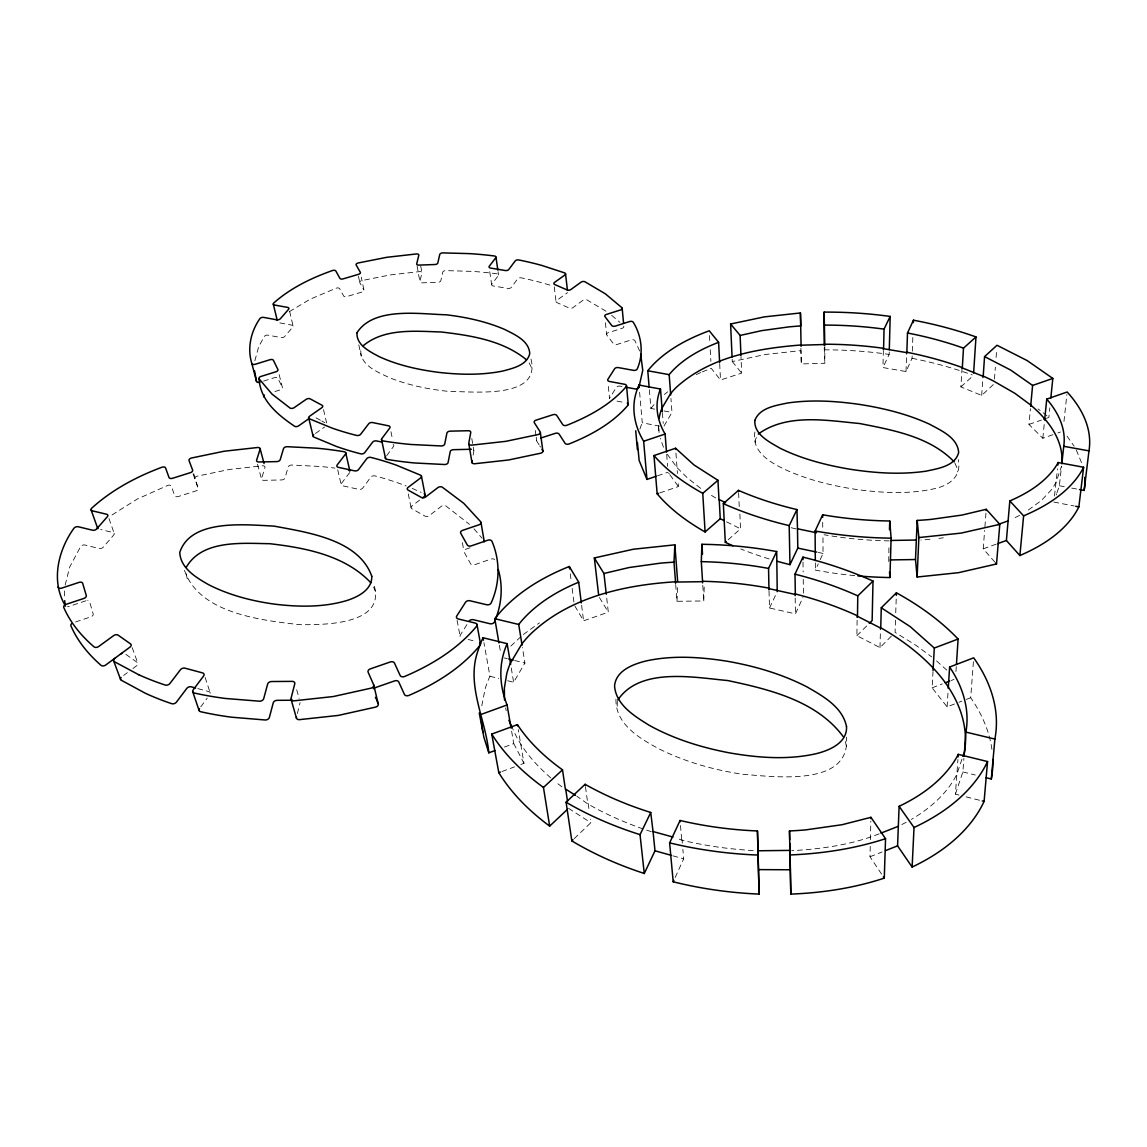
<?xml version="1.0" encoding="UTF-8"?>
<svg xmlns="http://www.w3.org/2000/svg" width="1147" height="1147" viewBox="0 0 1147 1147"><rect width="100%" height="100%" fill="white"/><g stroke="black" fill="none" stroke-linecap="round" stroke-linejoin="round"><path stroke-width="0.75" stroke-dasharray="5 3.75" d="M615.953 699.168C615.279 724.517 640.313 738.883 659.769 749.263C685.705 762.038 713.85 769.924 742.381 774.254C772.734 776.433 851.146 787.774 846.429 737.206M891.334 636.155L879.993 647.596L856.895 635.682L857.124 619.839M64.476 595.924L64.59 589.658M881.57 874.086L870 856.752L870.258 845.841M870.401 839.704L870.845 821.094M912.152 355.928L912.066 358.265L906.015 371.542L882.961 367.556L883.348 351.054M879.993 647.596L880.437 630.492M889.226 352.043L889.169 354.38L882.961 367.556M888.925 547.822L888.739 562.116M675.683 584.497L676.988 601.3L703.771 600.956L704.258 585.357M895.492 620.169L895.09 632.37L916.138 645.431L931.708 656.901M895.735 612.785L896.323 595.322M906.015 371.542L906.589 354.997M912.324 351.226L912.854 337.003M676.988 601.3L677.762 584.712M954.505 703.986L947.107 706.853L932.124 687.813L932.984 671.855M993.331 384.56L981.674 395.428L960.914 386.897L961.917 370.223M754.912 432.003C751.027 452.592 772.16 463.632 787.645 470.714C810.269 480.607 834.514 486.371 858.902 489.826C883.333 492.909 908.438 494.214 932.683 489.066C947.909 486.242 962.061 477.496 958.232 459.56M360.789 350.681C360.43 365.506 377.85 372.058 388.976 377.492C408.203 385.263 428.734 389.378 449.309 391.457C472.378 391.299 543.42 400.117 530.502 357.319M947.107 706.853L948.039 692.114M955.953 671.511L956.283 666.579M981.674 395.428L982.836 378.682M958.964 795.057L955.394 794.154L957.931 759.443M955.394 794.154L962.892 771.931L963.881 758.425M994.463 379.098L995.352 367.126M996.083 357.463L996.628 350.165M991.94 749.392C989.345 730.725 981.388 713.133 970.706 697.72L973.502 660.385M994.836 562.073L983.237 548.825L984.628 530.473M984.915 526.788L985.961 513.067M755.271 442.341L755.515 439.344L758.339 433.982M1052.889 434.699L1042.838 438.254L1028.974 424.433L1030.422 408.762M1042.838 438.254L1044.401 422.54M1046.379 418.311L1048.86 417.451L1049.835 407.83M1054.494 495.991L1057.505 468.822M1063.957 421.494L1066.896 394.496M1056.946 492.852L1059.341 485.74L1061.549 466.212L1055.943 482.486A115.675 72.949 2.4 0 1 1050.91 490.328L1041.347 500.508L1026.106 511.662M481.783 705.792L485.095 689.003A149.813 111.273 -5.8 0 1 489.941 676.257L483.934 642.65M65.164 585.042L69.666 567.091L80.605 546.574A3.068 1.878 -18.7 0 1 84.935 544.997L99.129 548.51A3.068 1.878 -18.4 0 0 103.259 547.162L113.739 534.989A3.04 1.864 -18 0 0 112.951 532.495L100.592 529.498M254.863 360.76L258.663 346.781L264.34 336.415A2.652 1.491 -12.7 0 1 268.04 335.139L281.101 337.605A2.652 1.491 -12.4 0 0 284.671 336.53L292.829 327.053A2.638 1.477 -12.1 0 0 291.854 325.146L278.879 322.723A2.624 1.462 -12.3 0 1 278.434 322.608M617.33 701.276L617.158 709.678M473.138 455.115L473.869 451.058A2.896 1.821 -9.4 0 0 473.267 449.753M297.36 713.52L300.084 702.638M1056.258 494.887L1056.602 493.87M961.989 759.113L956.784 774.469A133.41 100.004 2.4 0 1 950.361 785.15C940.196 799.373 926.36 810.657 911.32 819.417M675.182 877.469L683.684 858.845L682.866 849.267M769.006 591.092L769.522 608.01L795.459 613.86L802.972 597.401M854.716 575.608A280.212 171.448 0.6 0 1 815.402 570.131L818.27 563.851M820.177 559.679L823.03 553.442L822.958 535.305M753.278 850.558A298.808 212.138 -0.7 0 1 681.762 840.178L676.572 838.07M769.522 608.01L776.204 593.859M507.691 680.745L513.641 682.264L524.91 663.052L522.444 647.568M664.027 425.981L671.97 412.433L670.952 398.425M466.901 624.613L460.348 635.008A3.24 2.28 -11.2 0 0 461.854 637.933M200.768 706.81L207.22 698.107M386.668 455.717L393.507 446.484A2.868 1.778 -11.2 0 0 393.12 444.52M349.677 472.55L341.476 483.432A2.939 1.85 -12.7 0 0 342.638 485.812L358.782 489.353A2.954 1.864 -12.3 0 0 362.71 488.077L370.825 477.123A2.925 1.85 -11.9 0 1 374.854 475.89A325.633 222.102 -18.8 0 1 399.959 483.633L406.124 485.941M510.859 646.062L522.301 635.352M856.895 635.682L867.39 625.273M574.231 838.629L590.834 822.714L590.347 819.144M651.353 831.69A298.578 211.937 -0.8 0 1 587.78 803.932L576.912 796.305M960.914 386.897L973.473 375.399M728.187 539.778L740.518 528.81L739.844 513.254M664.371 394.496L667.669 391.815M523.362 634.492L539.405 622.878M419.63 500.092L411.902 505.985A2.982 1.936 -11.2 0 0 411.873 508.752L425.021 516.121A3.011 1.95 -11 0 0 429.236 515.677L441.452 506.228A2.997 1.95 -10.5 0 1 445.767 505.856L469.453 524.337M123.618 675.44L127.36 672.658M132.966 668.486L136.679 665.719A3.312 2.179 -20 0 0 137.239 662.436L124.923 653.675M315.482 433.437L324.601 426.999M112.033 514.931L137.31 499.031L167.663 485.439A2.939 1.778 -16.2 0 1 171.304 486.156L174.76 495.748A2.954 1.807 -16.2 0 0 178.201 496.551L195.979 490.916A2.954 1.792 -15.8 0 0 198.159 488.335L193.642 473.396M289.273 311.683L310.364 299.08L336.272 288.155A2.566 1.419 -11 0 1 339.612 288.657L343.656 295.998A2.581 1.434 -10.9 0 0 346.81 296.571L362.223 291.969A2.566 1.434 -10.6 0 0 363.914 289.947L361.305 277.101M906.273 822.241L901.026 824.965M1019.597 515.361L1012.586 518.888M696.229 374.596L701.061 372.417M702.308 371.886L711.24 368.316L720.502 380.001L741.65 373.133L741.005 356.803M870 856.752L882.086 851.977M879.19 833.812C851.447 844.866 821.41 849.038 791.731 850.687M958.921 702.279L961.874 701.132M966.29 699.426L970.706 697.72M932.124 687.813L942.361 683.884M951.107 680.529L954.017 679.411M501.97 771.53L514.559 766.827M520.853 764.49L523.978 763.314L518.258 729.578M504.422 747.055L513.756 743.6L511.29 729.306M983.237 548.825L996.284 544.137M1057.907 432.921L1060.402 432.032M1028.974 424.433L1041.419 420.06M574.876 606.017L583.565 620.828L608.311 612.168L606.562 596.641M470.041 547.779L465.954 549.169A3.083 2.065 -10.3 0 0 464.119 552.008L470.628 563.851A3.097 2.093 -10.2 0 0 474.571 564.74L491.016 559.076A3.097 2.093 -9.6 0 1 494.658 559.564M659.812 492.923L678.393 486.543L677.963 480.65M657.532 475.819L668.056 472.234M75.544 621.975L90.728 616.885A3.212 2.036 -19.8 0 0 93.194 613.917L89.566 601.688A3.183 2.007 -19.7 0 0 87.717 600.526M85.968 600.77L68.748 606.491A3.197 1.993 -20 0 1 67.472 606.734M274.922 391.543L280.499 389.794A2.753 1.606 -12.9 0 0 282.391 387.5L278.707 372.761M263.552 381.091L274.62 377.635A2.738 1.591 -12.9 0 1 277.918 378.281L282.391 387.5M732.159 359.24L732.259 361.549L765.407 354.48L800.936 350.638L801.323 363.929L824.836 363.269L824.793 346.867M938.934 538.359L943.35 537.814M929.973 539.305L920.912 540.036M621.932 386.482L620.068 386.123A2.81 1.721 -5.7 0 0 616.426 387.299L609.774 397.866A2.824 1.735 -5.9 0 0 609.559 398.525L608.197 385.019M616.986 401.12L624.585 402.554M649.36 389.779L650.894 408.447L654.837 409.192M664.056 410.941L671.97 412.433M1059.341 485.74L1065.52 486.916M1071.714 488.092L1077.922 489.267M639.61 392.231L642.263 422.799L659.496 426.125M1053.835 502.071L1074.151 505.985M818.27 552.424L823.03 553.442M468.148 639.481L476.564 641.56M504.322 657.934L507.246 658.65M514.587 660.486L524.91 663.052M962.892 771.931L975.28 775.014M489.941 676.257L498.802 678.494M966.118 796.864L980.484 800.506M197.814 688.601L208.725 691.584A3.355 2.294 -19.2 0 1 210.216 693.749M672.888 855.82L683.684 858.845M549.915 285.116L544.208 283.438A278.348 171.878 -11.1 0 0 521.125 277.818A2.581 1.448 -7.6 0 0 517.627 278.836L511.29 287.395A2.595 1.462 -7.8 0 1 507.877 288.427L493.138 285.933A2.581 1.462 -8.1 0 1 491.891 284.112L498.314 275.61A2.566 1.434 -8 0 0 496.952 273.789A278.32 171.835 -11.1 0 0 472.034 271.38L445.71 270.606A2.552 1.419 -9 0 0 442.756 272.14L440.821 280.728A2.566 1.434 -9.1 0 1 437.953 282.291L422.053 282.836A2.566 1.434 -9.4 0 1 419.888 281.459L421.938 272.957A2.552 1.405 -9.4 0 0 419.616 271.61L390.08 274.95L361.678 280.614A2.552 1.405 -10.5 0 0 359.785 282.664L363.914 289.947M412.217 488.393L421.193 492.393M726.553 521.842L740.518 528.81M320.386 420.246L314.522 417.049A2.81 1.692 -12.6 0 0 314.149 416.891M321.863 421.049L324.816 422.655M568.554 808.32L590.834 822.714M605.989 311.224L586.906 299.869A2.638 1.52 -6.3 0 0 583.077 300.227L572.927 307.64A2.638 1.52 -6.6 0 1 569.213 308.056L556.883 302.579A2.624 1.505 -6.9 0 1 556.696 300.457L566.962 293.044A2.609 1.491 -6.7 0 0 567.493 292.485M700.702 488.364L687.698 478.17L676.988 467.575M1038.021 408.92L1040.1 410.44M1043.11 412.748L1048.86 417.451M611.681 315.353L619.867 322.336M936.583 660.916L948.082 671.31M550.789 777.881C535.219 764.375 521.197 748.518 513.01 729.363M473.983 528.839L482.084 538.244M732.259 361.549L741.65 373.133M1067.04 436.118L1074.108 446.169M667.253 454.198L677.017 467.56M668.701 473.109L669.332 473.998M669.977 474.887L678.393 486.543M539.047 444.749L536.868 441.28A2.882 1.821 -7.7 0 1 538.531 438.785M539.778 445.911L540.509 447.072M529.197 362.882L532.065 368.976M599.422 597.501L608.311 612.168M954.849 463.001L957.344 468.722L957.487 471.876M184.495 570.317C199.048 613.344 260.742 620.212 299.367 624.642C323.855 624.957 387.098 624.929 373.779 584.31M513.756 743.6L523.978 763.314M1076.287 449.954L1082.524 465.065M663.482 447.258L660.271 438.297M373.607 587.02L375.341 591.135M639.696 351.011L634.865 340.645A2.724 1.62 -5.4 0 0 631.208 339.899L617.043 344.458A2.724 1.62 -5.7 0 1 613.487 343.828L606.792 334.924A2.695 1.591 -5.9 0 1 608.211 332.73L622.248 328.243A2.695 1.577 -5.6 0 0 623.667 326.092M193.054 473.854L198.159 488.335M132.192 647.625L137.783 663.081M108.965 518.516L114.198 533.47M205.155 677.504L210.173 692.788M187.205 578.719L185.699 570.905M296.7 689.763L299.123 698.308M257.502 464.205L261.559 479.188M289.618 311.353L293.073 325.877M337.72 469.783L341.247 484.88M323.526 409.68L326.623 422.942M845.353 741.478L846.343 746.095M505.612 707.971L506.2 710.696M358.81 344.874L361.233 356.33M358.466 276.255L359.785 282.664M390.941 431.702L392.661 440.075M408.275 493.913L411.027 507.461M457.08 620.355L460.219 636.786M462.399 542.703L463.933 551.263M420.72 265.961L421.867 272.398M417.064 265.875L419.945 281.99M499.361 645.331L500.579 652.471M511.261 667.97L513.641 682.264M471.804 438.57L473.783 450.37M489.74 271.681L491.662 284.671M498.085 271.782L498.544 275.022M588.21 803.517L589.357 811.976M585.472 786.756L587.809 803.904M535.291 430.469L535.979 435.545M536.223 437.236L536.681 440.62M570.26 573.83L571.192 581.128M572.138 588.368L573.987 602.677M581.615 605.315L583.565 620.828M554.259 286.836L556.037 301.604M659.066 432.448L658.579 426.727M605.415 322.708L606.577 334.351M682.049 839.575L682.35 843.217M680.486 825.496L681.748 840.235M658.493 425.637L658.995 432.003M662.407 412.848L663.224 423.401M666.694 454.499L667.611 466.356M675.941 453.108L677.447 473.539M702.781 585.328L703.771 600.956M709.477 335.541L709.864 342.638M710.237 349.706L710.868 361.362M719.685 363.685L720.502 380.001M824.22 347.555L824.836 363.269M738.625 492.823L739.256 507.476M795.186 598.103L795.459 613.86M800.893 348.315L801.323 363.929M803 562.102L803.144 571.995M803.244 579.35L803.43 593.902M815.345 562.948L815.388 570.174M822.7 522.272L822.729 529.656M824.234 349.849A303.367 204.367 0.1 0 1 889.154 354.423M912.051 358.308A303.582 204.524 0.2 0 1 972.24 374.911M639.897 429.093A130.256 82.67 -2 0 1 642.263 422.799M650.894 408.447A130.271 82.699 -2 0 1 654.837 403.715M769.15 558.933A280.026 171.333 0.6 0 1 740.761 548.983M796.032 528.91A260.684 157.297 0.4 0 1 791.057 527.677M889.154 540.882A260.871 157.411 0.5 0 1 824.048 534.746M715.757 497.956A224.697 137.353 0.1 0 1 709.506 494.214M561.887 786.828A257.731 185.484 -1.5 0 1 555.105 781.508M194.56 478.829A2.925 1.778 -15.6 0 1 196.94 476.22L229.285 469.481L262.577 465.782A2.911 1.778 -14.2 0 1 264.971 467.575L261.588 478.5A2.925 1.807 -14.3 0 0 263.81 480.335L281.589 479.948A2.925 1.807 -13.9 0 0 284.972 477.998L288.227 466.944A2.896 1.792 -13.6 0 1 291.725 465.022L320.916 466.542A325.619 222.045 -18.8 0 1 334.91 468.119"/><path stroke-width="1.5" d="M759.099 894.029L757.464 830.973A301.862 211.894 -0.8 0 1 680.085 820.478L669.619 842.93L673.203 881.799A320.673 230.604 -0.5 0 0 759.099 894.087L757.464 830.973M857.153 617.373L857.167 616.154L880.495 628.026L880.466 629.259M872.982 581.113L857.77 595.91L857.497 615.824A329.189 261.358 -3.4 0 0 795.33 593.974L795 574.131L802.943 557.127A360.531 283.581 -3.4 0 1 873.01 581.085L872.136 620.57L869.297 623.38M870.903 818.585L870.946 817.324L842.056 824.722L805.624 829.898A262.247 187.061 -0.7 0 1 789.494 830.944L790.799 894.101C822.471 892.896 854.128 888.05 884.28 878.129L885.541 838.701L870.946 817.324M883.376 349.878L883.405 348.688L906.66 352.602L906.632 353.792M883.591 348.301L884.05 329.103L890.187 316.4L889.298 349.706M956.455 664.113L958.103 639.037C940.268 620.355 918.976 605.243 896.409 592.813L881.269 607.795L880.753 627.767A277.345 216.123 -2.1 0 1 891.936 634.506C928.726 657.991 965.473 694.207 965.545 740.661A133.439 100.061 2.4 0 1 964.426 752.246L964.068 755.945M889.484 529.728L889.742 520.996A263.179 156.781 0.3 0 1 822.686 514.788M637.417 442.498L639.151 460.535L646.965 479.417L656.213 476.263M889.742 520.996L891.104 538.144L889.929 577.514L889.499 571.98M702.552 581.314L701.304 561.672L701.878 544.295A360.287 283.266 -3.6 0 1 776.691 551.564M896.323 595.322L896.409 592.813M906.847 352.229L907.506 332.96L913.485 320.171L913.385 322.594M898.33 826.313L899.119 806.312C919.349 796.649 938.475 783.387 951.723 765.035A134.859 100.018 2.1 0 0 958.29 754.368L987.553 761.551L984.097 801.423A157.885 119.646 2.8 0 1 976.484 814.943C960.885 838.314 937.242 855.132 912.123 867.06L897.571 845.855L898.33 826.299L880.939 833.138M915.492 559.535L917.199 520.423A228.253 137.855 0.5 0 0 930.963 519.405L961.874 515.089L986.234 509.297L999.797 524.337L996.514 563.98L958.534 572.668L917.127 577.027L915.492 559.535L890.244 559.922M917.127 577.027L918.862 537.57L917.199 520.423M912.123 867.06L914.03 827.517L899.119 806.312M504.494 699.914L504.35 688.214L506.802 673.461A126.7 93.079 -5.7 0 1 510.386 663.138L521.871 643.954A126.729 93.122 -5.7 0 1 529.613 635.008C567.951 597.53 623.524 585.027 675.511 581.787L673.992 562.173L674.852 544.839L633.388 549.227L594.332 557.944L598.562 594.175M933.056 670.622L934.303 648.041L910.188 626.62L881.269 607.795M961.989 369.019L962.061 367.814L983.008 376.273L982.922 377.478M913.456 320.199A309.446 203.664 -0.1 0 1 975.997 336.931L963.494 348.158L962.333 367.585A283.094 188.481 0 0 0 906.833 352.258M948.268 688.401L949.616 667.024L973.688 657.833C987.524 677.174 996.944 700.487 996.399 724.546A161.311 119.761 2.3 0 1 994.893 739.069L991.309 778.999L985.961 777.666M973.617 373.033L975.982 336.946M1050.824 398.124L1052.817 378.438L1027.225 360.617L997.001 345.261L984.57 356.602L983.208 376.087A239.293 156.623 0.4 0 1 993.288 380.904L1014.923 393.349L1030.78 405.106M958.103 756.905L958.29 754.368M949.616 667.024C960.225 682.737 967.394 701.347 967.021 720.517A134.887 100.076 2.1 0 1 965.903 732.101L964.426 752.246L962.935 756.36M986.148 510.558L986.234 509.297M1006.392 540.495L1009.833 500.938C1026.078 493.87 1041.906 484.435 1053.018 470.356A116.75 72.734 2.2 0 0 1058.179 462.542L1083.628 467.245L1078.854 506.888A137.038 87.502 2.7 0 1 1072.875 516.824C1059.728 534.846 1040.057 546.832 1019.884 555.549L1006.392 540.495L997.732 543.606M1030.651 406.339L1032.601 385.435L1010.65 370.051L984.57 356.602M1019.884 555.549L1023.611 515.863L1009.833 500.938M1044.645 420.103L1046.738 399.127L1067.154 392.002C1079.298 405.249 1089.019 421.967 1089.65 440.319A139.619 87.029 2.3 0 1 1088.976 450.871L1084.144 490.443L1079.47 489.554M1057.907 465.065L1058.179 462.542M1061.821 463.746L1063.742 446.298A116.765 72.763 2.2 0 0 1064.187 437.867C1063.599 423.286 1056.143 409.923 1046.738 399.127M472.148 460.578L471.904 461.94A2.911 1.85 -9.4 0 0 474.629 463.746L508.537 459.99L540.825 453.18A2.911 1.85 -7.7 0 0 542.717 450.57L541.986 449.409M659.109 418.469L659.611 415.802A110.026 68.963 -2.1 0 1 661.977 408.117L670.551 393.708A110.055 68.992 -2.1 0 1 676.73 386.94C710.294 356.717 757.407 348.416 801.065 344.989M638.865 387.543L642.75 370.366L640.671 354.007M617.817 700.043C640.026 666.837 693.921 677.476 727.728 680.544C769.221 689.347 816.693 700.76 843.217 736.632M186.273 567.306C202.202 539.477 242.189 543.334 269.817 543.707C305.561 547.836 345.276 555.463 370.882 582.819M673.203 881.799L673.863 880.351M795.143 595.666L795.358 593.931M815.316 560.525L815.101 531.047L822.671 514.831L822.686 517.311M650.765 812.463A301.632 211.693 -0.9 0 1 585.099 784.319L566.088 802.197L571.837 840.909A320.443 230.404 -0.6 0 0 644.299 873.469L654.994 850.787L653.044 831.546L672.945 837.052M777.222 591.694L776.705 551.521L768.562 568.382L768.963 589.859M777.451 561.356A280.026 171.333 0.6 0 0 789.982 564.654L797.796 548.094L797.48 528.781L816.564 532.753M653.044 831.546L650.736 812.52L640.04 834.686L644.27 873.527M797.48 528.781L796.95 509.583A262.993 156.666 0.3 0 1 738.482 490.386L723.327 503.59L725.305 542.33A280.026 171.333 0.6 0 0 732.933 545.757M796.95 509.583L789.193 525.656L789.968 564.682M480.034 645.302C461.352 668.07 435.659 683.927 408.848 695.44A3.341 2.409 -13.7 0 1 404.432 694.437L398.755 681.963A3.326 2.366 -13.9 0 0 394.64 680.888L374.883 687.784A3.341 2.38 -14.6 0 0 373.32 688.745M363.226 345.734C384.417 327.927 415.443 331.239 441.337 331.999C470.844 335.469 502.773 340.344 526.43 359.742M571.837 840.909L573.027 839.776M758.339 433.982C787.1 413.149 826.672 420.447 859.806 423.544C892.782 430.068 929.902 436.591 954.146 461.825M565.414 789.437L562.503 769.838C545.169 757.378 529.226 742.553 517.426 724.646L491.733 734.094L498.816 772.705C511.82 793.81 529.842 811.431 549.657 826.127L567.378 809.424M549.657 826.127L543.463 787.444L562.503 769.838M725.305 542.33L726.266 541.47M718.983 499.791L717.95 480.306L693.992 464.951L675.583 448.248L653.976 455.56L657.159 493.827C670.45 509.54 687.325 521.813 705.104 531.964L720.244 518.702L719.226 499.576L725.592 502.701M705.104 531.964L702.753 493.339L717.95 480.306M422.713 497.741L424.247 496.565A2.968 1.907 -10.9 0 0 424.161 493.784M309.117 418.526L298.593 425.881A2.824 1.692 -13 0 1 294.55 426.24C277.99 414.97 260.24 400.633 259.079 378.854A2.781 1.606 -13.2 0 1 260.971 376.431L275.968 371.771A2.767 1.606 -12.8 0 0 277.889 369.492L273.416 360.316A2.753 1.577 -12.8 0 0 270.09 359.685L255.193 364.287A2.753 1.577 -13.1 0 1 251.838 363.527C247.064 348.33 250.849 331.526 259.853 318.665A2.667 1.477 -12.6 0 1 263.595 317.389L276.742 319.827A2.667 1.491 -12.3 0 0 280.341 318.751L288.585 309.303A2.652 1.477 -12.1 0 0 287.625 307.41L274.549 305.03A2.638 1.462 -12.2 0 1 273.775 302.966C290.678 287.997 311.339 278.018 332.472 270.534A2.581 1.405 -11 0 1 335.842 271.022L339.885 278.334A2.595 1.419 -10.8 0 0 343.068 278.893L358.595 274.291A2.595 1.419 -10.5 0 0 360.316 272.269L356.172 265.043A2.581 1.405 -10.5 0 1 358.093 262.993L386.711 257.315L416.476 253.946A2.566 1.405 -9.4 0 1 418.798 255.279L416.734 263.738A2.581 1.419 -9.4 0 0 418.899 265.1L434.928 264.527A2.581 1.419 -9.1 0 0 437.81 262.978L439.774 254.433A2.566 1.405 -8.9 0 1 442.756 252.899L469.266 253.616A280.728 171.175 -11 0 1 494.371 255.982A2.581 1.434 -8 0 1 495.748 257.788L489.267 266.262A2.595 1.448 -8.1 0 0 490.515 268.068L505.354 270.534A2.609 1.462 -7.8 0 0 508.795 269.488L515.189 260.957A2.595 1.448 -7.6 0 1 518.731 259.953A280.757 171.218 -11 0 1 541.986 265.487L564.582 272.886A2.638 1.477 -6.7 0 1 564.883 275.022L554.531 282.406A2.652 1.505 -6.9 0 0 554.718 284.528L567.134 289.947A2.667 1.52 -6.6 0 0 570.876 289.531L581.113 282.133A2.652 1.505 -6.4 0 1 584.97 281.789L605.387 293.847L621.875 307.668A2.71 1.577 -5.6 0 1 620.556 309.948L606.405 314.436A2.724 1.591 -5.9 0 0 604.971 316.629L611.709 325.49A2.738 1.606 -5.8 0 0 615.294 326.106L629.588 321.547A2.738 1.606 -5.4 0 1 633.273 322.278C641.847 336.114 643.797 353.921 637.245 368.961A2.839 1.721 -5.3 0 1 633.474 370.352L618.29 367.585A2.824 1.706 -5.7 0 0 614.62 368.775L607.896 379.299A2.853 1.735 -5.9 0 0 609.458 381.464L624.742 384.302A2.868 1.749 -5.6 0 1 626.176 386.682C610.462 404.834 588.784 416.547 566.761 425.308A2.925 1.821 -7 0 1 562.761 424.634L556.739 415.443A2.896 1.807 -7.3 0 0 552.997 414.698L535.993 420.175A2.911 1.807 -7.7 0 0 534.316 422.67L540.194 431.917A2.925 1.835 -7.7 0 1 538.287 434.512L505.712 441.351L471.503 445.151A2.939 1.835 -9.4 0 1 468.75 443.359L470.757 432.505A2.911 1.821 -9.4 0 0 468.234 430.727L450.14 431.157A2.911 1.807 -9.8 0 0 446.914 433.079L444.735 444.032A2.939 1.835 -10.1 0 1 441.323 445.968L411.185 444.491A257.846 145.87 -8.2 0 1 383.184 440.95A2.911 1.792 -11.3 0 1 381.822 438.613L389.736 428.075A2.896 1.778 -11.2 0 0 388.503 425.809L372.546 422.555A2.882 1.764 -11.5 0 0 368.703 423.773L360.688 434.24A2.911 1.778 -11.8 0 1 356.674 435.444A257.831 145.841 -8.2 0 1 332.229 428.146L309.461 418.813A2.868 1.721 -12.6 0 1 309.561 416.261L321.834 407.687A2.853 1.692 -12.4 0 0 322.02 405.235L310.177 398.869A2.839 1.677 -12.5 0 0 306.235 399.299L294.105 407.687A2.839 1.692 -12.9 0 1 290.033 408.045L272.011 394.095L259.079 378.854M914.03 827.517C939.579 815.56 963.752 798.728 979.81 775.128A161.283 119.704 2.3 0 0 987.553 761.551M1023.611 515.863C1044.057 507.16 1064.086 495.26 1077.563 477.166A139.604 87 2.3 0 0 1083.628 467.245M498.945 642.951L494.801 618.706A152.952 111.159 -5.8 0 1 504.494 607.566C522.602 589.142 545.456 576.023 569.299 566.489L578.705 582.189C559.578 590.103 541.269 600.756 526.588 615.523A128.048 93.036 -5.8 0 0 518.702 624.455L522.071 645.159M885.527 850.615L897.571 845.855M649.159 387.414L647.783 370.768A132.608 82.111 -2.2 0 1 655.424 362.352C670.594 347.799 689.677 338.035 709.233 330.78L718.61 342.322C702.939 348.344 687.67 356.287 675.397 367.915A111.044 68.734 -2.2 0 0 669.16 374.653L670.694 394.898M945.271 682.766L949.644 681.089M934.303 648.041L958.103 639.037M498.816 772.705L500.393 772.117M479.231 713.033L483.891 737.234L488.808 752.833L495.06 750.525M481.582 714.251L507.074 704.961C500.579 688.917 498.787 670.751 503.49 653.976A128.02 93.007 -5.8 0 1 507.132 643.653L483.045 637.746A152.924 111.116 -5.8 0 0 478.07 650.492C465.682 684.845 485.74 719.04 488.808 752.833M997.89 524.537L1008.098 520.896M1043.899 419.185L1045.146 418.755M1032.601 385.435L1052.817 378.438M657.159 493.827L658.478 493.368M643.639 441.251L665.117 434.053C658.521 422.956 655.181 409.465 658.106 396.69A111.015 68.705 -2.2 0 1 660.5 389.034L638.979 385.048A132.593 82.082 -2.2 0 0 635.624 394.539C631.38 410.382 635.295 427.43 643.639 441.251L646.965 479.417M540.638 438.097L555.377 433.322A2.882 1.807 -7.3 0 1 559.091 434.068L565.07 443.301A2.896 1.835 -7 0 0 569.041 443.975C590.92 435.215 612.398 423.444 627.911 405.307A2.839 1.764 -5.5 0 0 627.237 403.156M885.541 838.701C854.658 848.751 822.284 853.669 789.896 854.959M999.797 524.337L961.071 533.111L918.862 537.57M594.332 557.944L603.939 573.471L629.072 567.536L660.256 563.177A278.463 213.959 -3.6 0 1 673.992 562.173M730.61 323.999L764.318 316.887L800.434 312.959L800.821 325.934A239.881 154.945 -0.5 0 0 788.849 326.895L761.78 330.623L740.13 335.44L730.61 323.999L732.058 356.932M801.079 345.204L824.793 344.501L824.793 345.691M471.36 449.266L453.423 449.681A2.882 1.821 -9.8 0 0 450.226 451.588L448.076 462.585A2.911 1.835 -10.1 0 1 444.706 464.521L414.827 462.987A255.81 146.63 -8.2 0 1 387.041 459.388A2.896 1.807 -11.4 0 1 385.679 457.051M890.832 540.452L916.324 540.036M292.37 700.229L277.115 700.33A3.369 2.366 -17.7 0 0 273.244 702.81L269.359 717.463A3.398 2.394 -18.2 0 1 265.272 719.986L231.637 717.205A292.327 187.334 -13.1 0 1 200.682 711.728A3.398 2.337 -19.6 0 1 199.478 708.574M789.953 850.386L758.282 850.773M759.085 869.612L790.398 869.77L790.799 894.101M647.783 370.768L669.16 374.653M1063.742 446.298L1088.962 450.871M625.703 387.17L635.123 388.919A2.81 1.721 -5.3 0 0 638.334 388.216M1075.714 506.286L1078.854 506.888M382.367 442.154L376.445 440.921A2.868 1.764 -11.6 0 0 372.632 442.14L364.717 452.621A2.882 1.778 -11.9 0 1 360.746 453.839A255.795 146.601 -8.2 0 1 336.472 446.47L313.862 437.064A2.839 1.721 -12.7 0 1 313.762 434.656M797.796 548.094L816.693 552.094M768.934 588.64L795.115 594.433M494.801 618.706L518.702 624.455M965.903 732.101L994.893 739.069M508.709 659.023L513.125 660.113M982.291 800.964L984.097 801.423M195.635 688.014L191.291 686.824A3.355 2.28 -19.4 0 0 186.818 688.358L176.409 702.165A3.384 2.294 -20 0 1 171.735 703.685A292.313 187.291 -13.1 0 1 145.382 693.275L121.267 680.228A3.341 2.208 -20.5 0 1 121.066 677.461M654.994 850.787L671.095 855.304M138.629 674.68L114.327 661.676A3.369 2.208 -20.3 0 1 114.829 658.278M720.244 518.702L724.029 520.58M702.753 493.339C684.73 483.331 667.554 471.216 653.976 455.56M575.507 795.401L565.715 789.136L567.493 801.179M543.463 787.444C523.347 772.82 504.981 755.271 491.733 734.094M1030.766 405.12C1046.336 418.426 1061.118 436.333 1062.007 457.768A115.689 72.978 2.4 0 1 1061.878 463.431M995.668 563.019L996.514 563.98M883.376 876.781L884.28 878.129M512.379 728.144L508.91 720.316M296.442 717.162A3.398 2.409 -17.3 0 0 299.295 719.656L338.25 715.427L375.729 707.068A3.369 2.423 -14.9 0 0 378.195 703.641L373.621 684.716L368.115 672.171A3.369 2.38 -14.4 0 1 370.323 668.887L390.295 661.962A3.355 2.366 -13.7 0 1 394.453 663.038L400.145 675.483A3.384 2.409 -13.5 0 0 404.604 676.486C431.645 664.959 457.624 649.116 476.593 626.291A3.283 2.308 -10.7 0 0 475.231 623.079L458.255 618.964A3.269 2.28 -11.1 0 1 456.735 616.039L465.567 602.218A3.24 2.237 -10.7 0 1 469.854 600.741L486.701 604.741A3.24 2.251 -10.1 0 0 491.131 602.992C499.934 583.651 500.364 560.783 491.92 541.241A3.126 2.093 -9.6 0 0 487.848 540.194L471.245 545.872A3.126 2.093 -10.1 0 1 467.273 544.983L460.707 533.183A3.111 2.05 -10.2 0 1 462.585 530.358L479.016 524.781A3.097 2.036 -9.7 0 0 480.751 521.813L463.804 503.361L442.312 487.188A3.025 1.936 -10.4 0 0 437.953 487.561L425.594 496.981A3.025 1.95 -10.9 0 1 421.35 497.44L408.103 490.113A3.011 1.921 -11.2 0 1 408.146 487.346L420.619 477.941A2.997 1.907 -10.9 0 0 420.533 475.173L396.145 465.08A328.874 221.83 -18.6 0 0 370.854 457.409A2.954 1.835 -11.8 0 0 366.782 458.642L358.581 469.567A2.968 1.864 -12.2 0 1 354.609 470.858L338.336 467.345A2.968 1.85 -12.6 0 1 337.175 464.965L345.476 454.126A2.939 1.821 -12.4 0 0 344.172 451.746A328.845 221.772 -18.6 0 0 316.486 448.176L287.051 446.699A2.925 1.778 -13.5 0 0 283.524 448.62L280.212 459.646A2.954 1.807 -13.8 0 1 276.8 461.596L258.864 461.997A2.954 1.792 -14.2 0 1 256.627 460.176L260.068 449.28A2.925 1.778 -14.1 0 0 257.659 447.502L224.081 451.244L191.449 458.011A2.954 1.764 -15.4 0 0 189.04 460.607L192.624 470.084A2.968 1.792 -15.6 0 1 190.431 472.65L172.48 478.299A2.982 1.792 -16 0 1 169.025 477.51L165.569 467.947A2.968 1.778 -16.1 0 0 161.899 467.245C136.464 476.765 111.947 489.755 91.774 508.135A3.054 1.835 -17.9 0 0 92.319 510.845L106.542 514.229A3.068 1.85 -17.8 0 1 107.345 516.723L96.721 528.882A3.097 1.878 -18.2 0 1 92.534 530.215L78.24 526.745A3.097 1.864 -18.5 0 0 73.881 528.323C58.182 550.202 50.683 580.898 65.135 605.401A3.197 1.993 -20 0 0 65.508 606.132M375.427 697.333L376.116 698.91M376.804 700.487L378.195 703.641M113.696 661.002L120.636 679.554M91.057 509.77L97.567 527.993M192.768 691.827L199.091 710.509M291.066 699.34L296.471 718.165M260.068 448.549L264.068 463.517M251.838 363.527L256.527 381.464A2.738 1.577 -13.2 0 0 259.853 382.238M498.271 569.514C503.361 586.762 501.583 605.602 494.4 621.989A3.212 2.251 -10.2 0 1 490.013 623.739L473.31 619.695A3.212 2.251 -10.8 0 0 469.066 621.187M273.301 304.227L277.244 320.314M308.629 417.651L313.045 435.903M256.527 381.464L254.591 371.011M345.677 452.649L349.878 471.073A2.911 1.821 -12.5 0 0 348.874 470.299M381.507 439.358L385.521 458.513M421.494 476.435L425.121 495.06M476.966 624.369L480.407 643.381M483.045 637.746L483.489 640.198M511.089 728.101L507.074 704.961M517.426 724.646L517.641 725.893M468.865 444.09L472.005 462.685M481.023 522.616L484.22 541.441M507.132 643.653L510.659 664.371M482.83 732.116L481.539 722.022M495.977 257.2L497.841 270.162M585.142 784.29L585.3 785.523M540.38 432.648L542.904 451.316M569.299 566.489L569.615 568.941M578.705 582.189L581.314 602.906M565.543 273.846L567.435 290.234M603.939 573.471L606.29 594.218M626.52 385.951L628.255 404.576M635.725 430.77L637.417 449.567M622.19 308.271L623.552 323.239M638.979 385.048L639.194 387.442M64.719 600.655L65.135 605.401M680.056 820.521L680.171 821.768M662.321 411.673L660.5 389.034M675.583 583.278L675.497 582.074L702.538 581.687L702.624 582.905M674.852 544.839L677.633 581.242M665.117 434.053L666.493 452.119M675.583 448.248L675.669 449.466M701.878 544.295L702.509 554.144M1084.704 477.396L1084.847 479.819A137.066 87.53 2.7 0 1 1084.144 490.443M718.61 342.322L719.628 362.509M890.172 316.429A309.231 203.492 -0.2 0 0 824.134 312.113L824.779 344.229A282.893 188.309 -0.1 0 1 883.577 348.33M738.51 490.357L738.568 491.59M740.13 335.44L740.948 355.627M789.494 830.944L789.709 839.676M789.796 843.389L790.398 869.77M800.434 312.959L801.093 346.38M802.943 557.127L802.972 559.621M992.786 759.5L992.815 764.476A157.913 119.689 2.8 0 1 991.309 778.999M824.134 312.142L824.22 345.233M789.208 525.613A285.001 170.043 0.3 0 1 723.284 503.619M907.492 333.003A285.832 188.051 -0.2 0 1 963.509 348.143M824.736 325.103A285.617 187.879 -0.2 0 1 884.036 329.132M891.104 538.172A285.202 170.157 0.3 0 1 815.13 531.004M889.929 577.543A280.212 171.448 0.6 0 1 857.856 575.894M640.069 834.643A327.01 229.959 -0.9 0 1 566.045 802.226M794.986 574.174A332.917 261.659 -3.5 0 1 857.798 595.867M701.304 561.643A332.673 261.344 -3.6 0 1 768.547 568.425M757.45 855.031A327.253 230.174 -0.8 0 1 669.633 842.873M702.566 581.285A328.945 261.057 -3.5 0 1 769.15 588.182M58.01 587.035A3.226 1.993 -19.8 0 0 61.651 588.124L79.043 582.389A3.212 1.993 -19.4 0 1 82.67 583.293L86.283 595.494A3.24 2.036 -19.6 0 1 83.788 598.476L66.254 604.283A3.269 2.05 -20.1 0 0 63.759 607.451C70.44 622.835 81.423 635.997 94.054 646.879A3.341 2.151 -20.3 0 0 98.699 646.492L113.625 635.624A3.326 2.151 -19.8 0 1 118.127 635.151L130.529 643.883A3.341 2.179 -19.8 0 1 129.941 647.152L105.71 665.016A3.312 2.165 -20.6 0 1 101.122 665.389C88.52 654.464 77.595 641.245 70.928 625.861A3.24 2.05 -20.3 0 1 71.688 623.667M138.629 674.68A294.951 186.732 -13 0 0 165.182 685.031A3.412 2.294 -19.8 0 0 169.899 683.512L180.466 669.705A3.384 2.265 -19.2 0 1 184.982 668.171L202.56 672.902A3.398 2.294 -18.9 0 1 203.621 675.956L193.169 689.877A3.427 2.337 -19.3 0 0 194.373 693.046A294.98 186.775 -13 0 0 225.601 698.48L259.566 701.204A3.427 2.394 -18 0 0 263.695 698.666L267.667 684.028A3.398 2.351 -17.4 0 1 271.581 681.533L292.141 681.375A3.398 2.366 -16.9 0 1 294.765 683.827L291.051 698.337A3.427 2.409 -17.1 0 0 293.919 700.831L333.261 696.544L371.126 688.143A3.398 2.423 -14.7 0 0 373.621 684.716M483.948 540.653A3.068 2.05 -9.8 0 1 484.177 541.871M479.761 642.578A3.255 2.308 -10.8 0 1 480.192 645.073M120.464 654.148A3.298 2.151 -20.1 0 1 122.156 653.36M97.982 528.667A3.025 1.835 -18.1 0 1 98.097 526.559M263.767 396.876A2.767 1.62 -13.3 0 1 264.412 395.055M846.515 726.524C847.518 742.84 829.281 750.496 816.105 753.708C787.831 760.117 758.382 757.837 730.051 752.977C701.95 747.686 674.192 739.17 649.102 725.234C634.578 716.201 616.011 704.961 614.563 686.064C615.767 670.622 633.001 664.242 645.861 661.002C672.414 655.138 700.014 656.959 726.682 661.159C754.368 665.92 781.681 673.934 806.757 686.781C822.772 695.971 842.486 706.867 846.515 726.524M371.786 576.31C372.187 589.988 357.635 597.1 346.494 600.641C323.311 607.466 298.65 607.035 274.85 604.182C251.896 601.042 229.07 595.178 208.381 584.554C196.108 577.558 180.48 568.224 179.764 552.438C190.818 518.344 246.089 524.896 273.889 526.086C307.453 532.394 358.796 539.434 371.786 576.31M357.004 332.702C356.115 345.104 369.879 351.627 379.084 356.602C397.536 365.133 417.608 369.578 437.681 372.245C459.359 374.797 481.568 375.37 503.06 370.983C512.996 368.273 527.147 365.219 529.756 353.505C528.982 340.559 514.602 334.508 504.594 329.418C486.113 321.461 466.241 317.203 446.326 314.794C419.63 314.149 373.893 306.478 357.004 332.702M754.855 420.404C753.837 434.541 769.58 442.082 779.917 448.133C801.739 458.943 825.582 465.051 849.483 469.137C874.788 473.08 900.696 474.887 926.131 471.159C937.859 468.564 955.164 466.27 958.663 452.52C957.659 437.566 941.042 430.526 929.615 424.232C907.621 414.11 883.907 408.246 860.064 404.504C836.048 401.02 811.503 399.5 787.401 403.027C775.759 405.551 759.701 407.687 754.855 420.404"/></g></svg>
